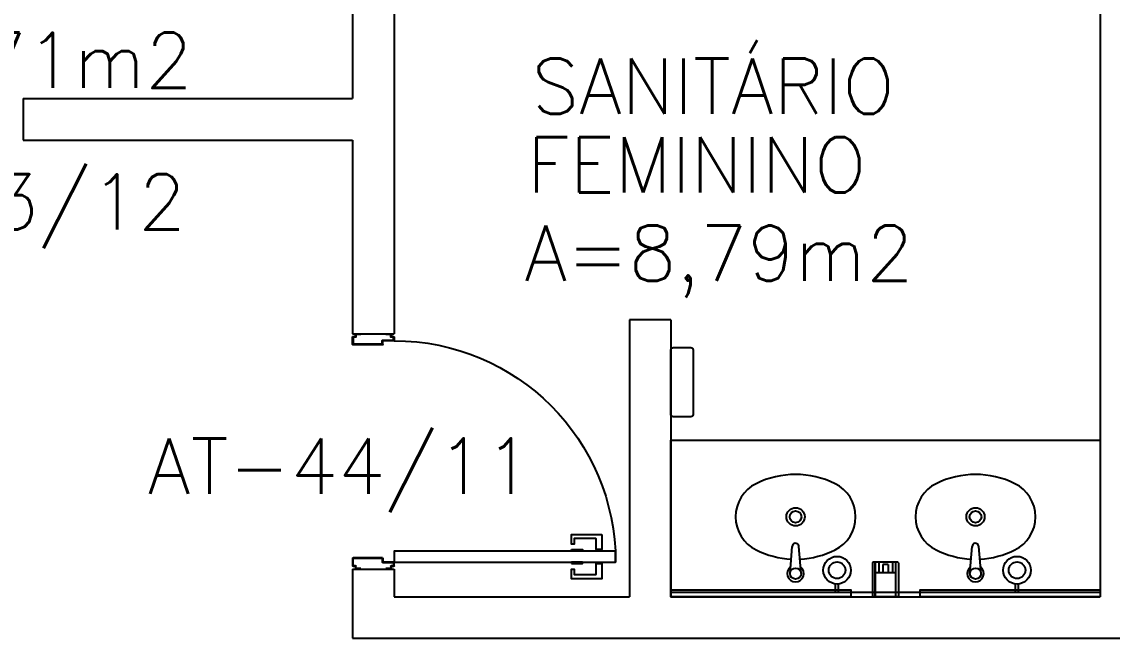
# Model space of a CAD drawing. Header units: millimetres. Extents: x 2128 to 2646, y 1972 to 2207.
# Drawn here: x 2355.366 to 2359.305, y 2021.765 to 2023.993 of the extents above; entities that cross this region are included whole.
import ezdxf

# ---------------------------------------------------------------- set-up
doc = ezdxf.new("R2010")
doc.units = ezdxf.units.MM
for name, color, linetype in [('AR-ALV', 2, 'Continuous'), ('AR-LOUCAS', 2, 'Continuous'), ('AR-PORTA', 1, 'Continuous'), ('BC-CUBA', 1, 'Continuous'), ('BGR- VISTA', 12, 'Continuous'), ('ENDEREÇO', 2, 'Continuous'), ('maçaneta', 1, 'Continuous'), ('mov', 1, 'Continuous'), ('PM-PERFIL U-C', 2, 'Continuous'), ('pm1', 2, 'Continuous'), ('TEXTO', 2, 'Continuous'), ('WC1', 1, 'Continuous'), ('WC2', 1, 'Continuous'), ('Área', 2, 'Continuous')]:
    doc.layers.add(name, color=color, linetype=linetype)
doc.styles.add('UNB-100', font='simplex.shx', dxfattribs={"height": 0.2})
doc.styles.add('UNB1-100', font='simplex.shx', dxfattribs={"height": 0.2})

# ---------------------------------------------------------------- blocks, each defined once
blk = doc.blocks.new('CUBA-01P')
at = {"layer": 'WC1'}
blk.add_circle((-0.15, -0.08), 0.05, dxfattribs=at)
for centre, radius, start, end in [((-0.0831, -0.273), 0.1336, 116.4054, 243.5946), ((0, -0.4404), 0.3205, 92.8226, 116.4054), ((0, -0.4404), 0.3205, 63.5946, 87.2424), ((0.0831, -0.273), 0.1336, 296.4054, 63.5946), ((0, -0.1056), 0.3205, 243.5946, 296.4054)]:
    blk.add_arc(centre, radius, start, end, dxfattribs=at)
at = {"layer": 'WC2'}
for p, q in [((-0.1548, 0), (-0.1548, -0.0303)), ((-0.1448, 0), (-0.1448, -0.0303)), ((-0.02, -0.068), (-0.0118, -0.1652)), ((0.02, -0.068), (0.0118, -0.1652))]:
    blk.add_line(p, q, dxfattribs=at)
for centre, radius in [((-0.15, -0.08), 0.03), ((0, -0.068), 0.02), ((0, -0.273), 0.033), ((0, -0.273), 0.0212)]:
    blk.add_circle(centre, radius, dxfattribs=at)
for centre, radius, start, end in [((0.0002, -0.0678), 0.03, 306.4013, 232.6706), ((0.0002, -0.1652), 0.012, 180, 10.1205)]:
    blk.add_arc(centre, radius, start, end, dxfattribs=at)
blk = doc.blocks.new('BGR1')
at = {"layer": 'BGR- VISTA'}
blk.add_lwpolyline([(0, 0.55), (1.55, 0.55), (1.55, 0), (0, 0)], close=True, dxfattribs=at)
at = {"layer": 'BC-CUBA', "rotation": 180}
for p in [(0.45, 0), (1.1, 0)]:
    blk.add_blockref('CUBA-01P', p, dxfattribs=at)
blk = doc.blocks.new('PM3')
at = {"layer": 'maçaneta'}
for points in [[(0.02, 0.825), (-0.035, 0.825), (-0.035, 0.715), (0, 0.715), (0, 0.725), (-0.02, 0.725), (-0.02, 0.8035, -0.414214), (-0.0185, 0.805), (0.02, 0.805)], [(0.125, 0.825), (0.07, 0.825), (0.07, 0.805), (0.1085, 0.805, -0.414214), (0.11, 0.8035), (0.11, 0.725), (0.09, 0.725), (0.09, 0.715), (0.125, 0.715)]]:
    blk.add_lwpolyline(points, format="xyb", close=True, dxfattribs=at)
for points in [[(0.02, 0.715), (0.02, 0.755), (0.025, 0.755), (0.025, 0.715)], [(0.07, 0.715), (0.07, 0.755), (0.065, 0.755), (0.065, 0.715)]]:
    blk.add_lwpolyline(points, close=True, dxfattribs=at)
at = {"layer": 'mov'}
blk.add_arc((0.025, 0.075), 0.8, 0, 90, dxfattribs=at)
at = {"layer": 'PM-PERFIL U-C'}
for p, q in [((0, 0.045), (0, 0.0635)), ((0.002, 0.045), (0, 0.045)), ((0.0015, 0.065), (0.01, 0.065)), ((0.002, 0.063), (0.002, 0.045)), ((0.0105, 0.063), (0.002, 0.063)), ((0.01, 0.065), (0.01, 0.0735)), ((0.0115, 0.075), (0.0235, 0.075)), ((0.012, 0.073), (0.012, 0.0645)), ((0.023, 0.073), (0.012, 0.073)), ((0.023, 0.0335), (0.023, 0.073)), ((0.025, 0.0735), (0.025, 0.034)), ((0.825, 0.0735), (0.825, 0.034)), ((0.8385, 0.075), (0.8265, 0.075)), ((0.827, 0.073), (0.838, 0.073)), ((0.827, 0.0335), (0.827, 0.073)), ((0.838, 0.073), (0.838, 0.0645)), ((0.8395, 0.063), (0.848, 0.063)), ((0.84, 0.065), (0.84, 0.0735)), ((0.8485, 0.065), (0.84, 0.065)), ((0.848, 0.063), (0.848, 0.045)), ((0.848, 0.045), (0.85, 0.045)), ((0.85, 0.045), (0.85, 0.0635)), ((0.038, 0.032), (0.0245, 0.032)), ((0.0385, 0.034), (0.025, 0.034)), ((0.038, 0.032), (0.038, -0.073)), ((0.04, 0.0325), (0.04, -0.0735)), ((0.81, 0.0325), (0.81, -0.0735)), ((0.8115, 0.034), (0.825, 0.034)), ((0.812, 0.032), (0.8255, 0.032)), ((0.812, 0.032), (0.812, -0.073)), ((0, -0.045), (0.002, -0.045)), ((0, -0.0635), (0, -0.045)), ((0.01, -0.065), (0.0015, -0.065)), ((0.002, -0.045), (0.002, -0.063)), ((0.002, -0.063), (0.0105, -0.063)), ((0.01, -0.0735), (0.01, -0.065)), ((0.0385, -0.075), (0.0115, -0.075)), ((0.012, -0.0645), (0.012, -0.073)), ((0.012, -0.073), (0.038, -0.073)), ((0.8115, -0.075), (0.8385, -0.075)), ((0.838, -0.073), (0.812, -0.073)), ((0.838, -0.0645), (0.838, -0.073)), ((0.848, -0.063), (0.8395, -0.063)), ((0.84, -0.0735), (0.84, -0.065)), ((0.84, -0.065), (0.8485, -0.065)), ((0.85, -0.045), (0.848, -0.045)), ((0.848, -0.045), (0.848, -0.063)), ((0.85, -0.0635), (0.85, -0.045))]:
    blk.add_line(p, q, dxfattribs=at)
for centre, start, end in [((0.0015, 0.0635), 90, 180), ((0.0115, 0.0735), 90, 180), ((0.0105, 0.0645), 270, 0), ((0.0235, 0.0735), 360, 90), ((0.8265, 0.0735), 90, 180), ((0.8395, 0.0645), 180, 270), ((0.8385, 0.0735), 0, 90), ((0.8485, 0.0635), 0, 90), ((0.0245, 0.0335), 180, 270), ((0.0385, 0.0325), 0, 90), ((0.8115, 0.0325), 90, 180), ((0.8255, 0.0335), 270, 0), ((0.0015, -0.0635), 180, 270), ((0.0115, -0.0735), 180, 270), ((0.0105, -0.0645), 0, 90), ((0.0385, -0.0735), 269.9386, 0), ((0.8115, -0.0735), 180, 270.0614), ((0.8395, -0.0645), 90, 180), ((0.8385, -0.0735), 270, 0), ((0.8485, -0.0635), 270, 0)]:
    blk.add_arc(centre, 0.0015, start, end, dxfattribs=at)
at = {"layer": 'pm1'}
blk.add_lwpolyline([(0.065, 0.875), (0.065, 0.075), (0.025, 0.075), (0.025, 0.875)], close=True, dxfattribs=at)
blk = doc.blocks.new('TLHR-01p')
at = {"layer": 'WC1'}
blk.add_lwpolyline([(-0.117, 0.08), (0.117, 0.08, -0.414214), (0.125, 0.072), (0.125, 0.008, -0.414214), (0.117, 0), (-0.117, 0, -0.414214), (-0.125, 0.008), (-0.125, 0.072, -0.414214)], format="xyb", close=True, dxfattribs=at)
blk = doc.blocks.new('SBSPRAY-P')
at = {"layer": 'WC1'}
for p, q in [((-0.0444, 0), (0.0444, 0)), ((-0.0469, -0.122), (-0.0469, -0.0025)), ((-0.0376, -0.0025), (-0.0376, -0.122)), ((0.0376, -0.122), (0.0376, -0.0025)), ((0.0376, -0.0025), (0.0376, -0.122)), ((0.0469, -0.122), (0.0469, -0.0025)), ((-0.0376, -0.0861), (0.0376, -0.0861)), ((-0.0444, -0.1245), (0.0444, -0.1245))]:
    blk.add_line(p, q, dxfattribs=at)
for centre, start, end in [((-0.0444, -0.0025), 90, 180), ((0.0444, -0.0025), 0, 90), ((-0.0351, -0.0025), 90, 180), ((0.0351, -0.0025), 0, 90), ((-0.0444, -0.122), 180, 270), ((-0.0351, -0.122), 180, 270), ((0.0351, -0.122), 270, 360), ((0.0444, -0.122), 270, 0)]:
    blk.add_arc(centre, 0.0025, start, end, dxfattribs=at)
at = {"layer": 'WC2'}
for p, q in [((-0.0247, -0.1245), (-0.0247, -0.0861)), ((-0.0096, -0.1161), (-0.0096, -0.0861)), ((-0.0096, -0.1161), (0.0096, -0.1161)), ((0.0096, -0.1161), (0.0096, -0.0861)), ((0.0247, -0.1245), (0.0247, -0.0861))]:
    blk.add_line(p, q, dxfattribs=at)

msp = doc.modelspace()

# ---------------------------------------------------------------- linework, layer by layer
at = {"layer": 'AR-ALV'}
for p, q in [((2356.5615, 2025.3651), (2356.5615, 2023.7151)), ((2356.7115, 2025.3651), (2356.7115, 2022.8651)), ((2359.2615, 2025.3651), (2359.2615, 2021.9151)), ((2355.3715, 2023.7151), (2356.5615, 2023.7151)), ((2355.3715, 2023.7151), (2355.3715, 2023.5651)), ((2355.3715, 2023.5651), (2356.5615, 2023.5651)), ((2356.5615, 2023.5651), (2356.5615, 2022.8651)), ((2357.5615, 2022.9151), (2357.5615, 2021.9151)), ((2357.7115, 2022.9151), (2357.5615, 2022.9151)), ((2357.7115, 2022.9151), (2357.7115, 2021.9151)), ((2356.5615, 2022.8651), (2356.7115, 2022.8651)), ((2356.5615, 2022.0151), (2356.5615, 2021.7651)), ((2356.5615, 2022.0151), (2356.7115, 2022.0151)), ((2356.7115, 2022.0151), (2356.7115, 2021.9151)), ((2356.7115, 2021.9151), (2357.5615, 2021.9151)), ((2357.7115, 2021.9151), (2359.2615, 2021.9151)), ((2356.5615, 2021.7651), (2359.4615, 2021.7651))]:
    msp.add_line(p, q, dxfattribs=at)
at = {"layer": 'WC2'}
for points in [[(2358.3615, 2021.9151), (2357.7115, 2021.9151), (2357.7115, 2021.9401), (2358.3615, 2021.9401)], [(2359.2615, 2021.9151), (2358.6115, 2021.9151), (2358.6115, 2021.9401), (2359.2615, 2021.9401)]]:
    msp.add_lwpolyline(points, close=True, dxfattribs=at)

# ---------------------------------------------------------------- block references
at = {"layer": 'AR-LOUCAS'}
for name, p, rotation in [('TLHR-01p', (2357.7115, 2022.6901), 270), ('SBSPRAY-P', (2358.4865, 2021.9151), 180)]:
    msp.add_blockref(name, p, dxfattribs=dict(at, rotation=rotation))
at = {"layer": 'AR-PORTA', "xscale": -1, "rotation": 270}
msp.add_blockref('PM3', (2356.6365, 2022.0151), dxfattribs=at)
at = {"layer": 'BGR- VISTA'}
msp.add_blockref('BGR1', (2357.7115, 2021.9308), dxfattribs=at)

# ---------------------------------------------------------------- texts
at = {"layer": 'ENDEREÇO', "style": 'UNB1-100'}
for s, p in [('AT-43/12', (2354.5704, 2023.2417)), ('AT-44/11', (2355.822, 2022.287))]:
    msp.add_text(s, height=0.2, dxfattribs=at).set_placement(p)
at = {"layer": 'TEXTO', "style": 'UNB-100'}
for s, p in [('SANITÁRIO', (2357.2082, 2023.66)), ('FEMININO', (2357.1909, 2023.3755))]:
    msp.add_text(s, height=0.2, dxfattribs=at).set_placement(p)
at = {"layer": 'Área', "style": 'UNB-100'}
for s, p in [('A=3,71m2', (2354.5783, 2023.7534)), ('A=8,79m2', (2357.1819, 2023.0569))]:
    msp.add_text(s, height=0.2, dxfattribs=at).set_placement(p)

doc.saveas('drawing.dxf')
